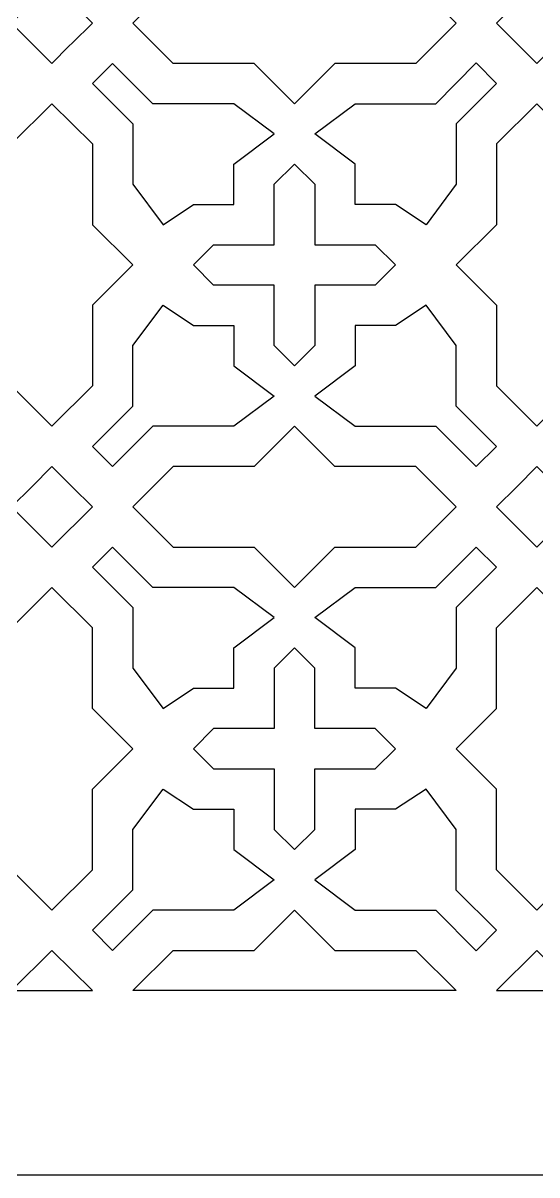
# Model space of a CAD drawing. Header units: millimetres. Extents: x -499 to 501, y -502 to 498.
# Drawn here: x -221.5 to 1.3, y -501.7 to -1.7 of the extents above; entities that cross this region are included whole.
import ezdxf

# ---------------------------------------------------------------- set-up
doc = ezdxf.new("R2010")
doc.units = ezdxf.units.MM
doc.layers.add('Plan 1', color=7, linetype='Continuous')

msp = doc.modelspace()

# ---------------------------------------------------------------- linework, layer by layer
at = {"layer": 'Plan 1', "color": 17}
for points, knots in [([(-498.7, 498.29), (-498.7, 498.29), (501.3, 498.29), (501.3, 498.29), (501.3, 498.29), (501.3, 498.29), (501.3, -501.71), (501.3, -501.71), (501.3, -501.71), (501.3, -501.71), (-498.7, -501.71), (-498.7, -501.71), (-498.7, -501.71), (-498.7, -501.71), (-498.7, 498.29), (-498.7, 498.29)], [0, 0, 0, 0, 0.2, 0.2, 0.2, 0.2, 0.4, 0.4, 0.4, 0.4, 0.6, 0.6, 0.6, 0.6, 1, 1, 1, 1]), ([(-173.97, -1.71), (-173.97, -1.71), (-173.97, -1.71), (-173.97, -1.71), (-173.97, -1.71), (-173.97, -1.71), (-156.44, -19.21), (-156.44, -19.21), (-156.44, -19.21), (-156.44, -19.21), (-121.39, -19.21), (-121.39, -19.21), (-121.39, -19.21), (-121.39, -19.21), (-103.86, -36.72), (-103.86, -36.72), (-103.86, -36.72), (-103.86, -36.72), (-103.86, -36.72), (-103.86, -36.72), (-103.86, -36.72), (-103.86, -36.72), (-86.33, -19.21), (-86.33, -19.21), (-86.33, -19.21), (-86.33, -19.21), (-51.28, -19.21), (-51.28, -19.21), (-51.28, -19.21), (-51.28, -19.21), (-33.76, -1.71), (-33.76, -1.71), (-33.76, -1.71), (-33.76, -1.71), (-33.75, -1.71), (-33.75, -1.71), (-33.75, -1.71), (-33.75, -1.71), (-51.28, 15.79), (-51.28, 15.79), (-51.28, 15.79), (-51.28, 15.79), (-86.34, 15.79), (-86.34, 15.79), (-86.34, 15.79), (-86.34, 15.79), (-103.86, 33.29), (-103.86, 33.29), (-103.86, 33.29), (-103.86, 33.29), (-103.86, 33.29), (-103.86, 33.29), (-103.86, 33.29), (-103.86, 33.29), (-121.39, 15.79), (-121.39, 15.79), (-121.39, 15.79), (-121.39, 15.79), (-156.43, 15.79), (-156.43, 15.79), (-156.43, 15.79), (-156.43, 15.79), (-173.97, -1.71), (-173.97, -1.71)], [0, 0, 0, 0, 0.058824, 0.058824, 0.058824, 0.058824, 0.117647, 0.117647, 0.117647, 0.117647, 0.176471, 0.176471, 0.176471, 0.176471, 0.235294, 0.235294, 0.235294, 0.235294, 0.294118, 0.294118, 0.294118, 0.294118, 0.352941, 0.352941, 0.352941, 0.352941, 0.411765, 0.411765, 0.411765, 0.411765, 0.470588, 0.470588, 0.470588, 0.470588, 0.529412, 0.529412, 0.529412, 0.529412, 0.588235, 0.588235, 0.588235, 0.588235, 0.647059, 0.647059, 0.647059, 0.647059, 0.705882, 0.705882, 0.705882, 0.705882, 0.764706, 0.764706, 0.764706, 0.764706, 0.823529, 0.823529, 0.823529, 0.823529, 0.882353, 0.882353, 0.882353, 0.882353, 1, 1, 1, 1]), ([(-226.55, -1.71), (-226.55, -1.71), (-209.02, -19.21), (-209.02, -19.21), (-209.02, -19.21), (-209.02, -19.21), (-209.02, -19.21), (-209.02, -19.21), (-209.02, -19.21), (-209.02, -19.21), (-209.02, -19.21), (-209.02, -19.21), (-209.02, -19.21), (-209.02, -19.21), (-201.52, -11.67), (-201.52, -11.67), (-201.52, -11.67), (-201.52, -11.67), (-200.26, -10.47), (-200.26, -10.47), (-200.26, -10.47), (-200.26, -10.47), (-191.49, -1.71), (-191.49, -1.71), (-191.49, -1.71), (-191.49, -1.71), (-191.5, -1.71), (-191.5, -1.71), (-191.5, -1.71), (-191.5, -1.71), (-200.26, 7.04), (-200.26, 7.04), (-200.26, 7.04), (-200.26, 7.04), (-201.52, 8.24), (-201.52, 8.24), (-201.52, 8.24), (-201.52, 8.24), (-209.03, 15.79), (-209.03, 15.79), (-209.03, 15.79), (-209.03, 15.79), (-209.03, 15.79), (-209.03, 15.79), (-209.03, 15.79), (-209.03, 15.79), (-209.03, 15.79), (-209.03, 15.79), (-209.03, 15.79), (-209.03, 15.79), (-226.54, -1.71), (-226.54, -1.71), (-226.54, -1.71), (-226.54, -1.71), (-226.55, -1.71), (-226.55, -1.71)], [0, 0, 0, 0, 0.066667, 0.066667, 0.066667, 0.066667, 0.133333, 0.133333, 0.133333, 0.133333, 0.2, 0.2, 0.2, 0.2, 0.266667, 0.266667, 0.266667, 0.266667, 0.333333, 0.333333, 0.333333, 0.333333, 0.4, 0.4, 0.4, 0.4, 0.466667, 0.466667, 0.466667, 0.466667, 0.533333, 0.533333, 0.533333, 0.533333, 0.6, 0.6, 0.6, 0.6, 0.666667, 0.666667, 0.666667, 0.666667, 0.733333, 0.733333, 0.733333, 0.733333, 0.8, 0.8, 0.8, 0.8, 0.866667, 0.866667, 0.866667, 0.866667, 1, 1, 1, 1]), ([(1.3, -19.21), (1.3, -19.21), (18.83, -1.71), (18.83, -1.71), (18.83, -1.71), (18.83, -1.71), (1.3, 15.79), (1.3, 15.79), (1.3, 15.79), (1.3, 15.79), (-16.23, -1.71), (-16.23, -1.71), (-16.23, -1.71), (-16.23, -1.71), (-16.23, -1.71), (-16.23, -1.71), (-16.23, -1.71), (-16.23, -1.71), (1.3, -19.21), (1.3, -19.21)], [0, 0, 0, 0, 0.166667, 0.166667, 0.166667, 0.166667, 0.333333, 0.333333, 0.333333, 0.333333, 0.5, 0.5, 0.5, 0.5, 0.666667, 0.666667, 0.666667, 0.666667, 1, 1, 1, 1]), ([(-191.49, -27.96), (-191.49, -27.96), (-182.73, -19.21), (-182.73, -19.21), (-182.73, -19.21), (-182.73, -19.21), (-165.2, -36.72), (-165.2, -36.72), (-165.2, -36.72), (-165.2, -36.72), (-130.16, -36.72), (-130.16, -36.72), (-130.16, -36.72), (-130.16, -36.72), (-112.62, -49.76), (-112.62, -49.76), (-112.62, -49.76), (-112.62, -49.76), (-130.16, -62.97), (-130.16, -62.97), (-130.16, -62.97), (-130.16, -62.97), (-130.16, -80.46), (-130.16, -80.46), (-130.16, -80.46), (-130.16, -80.46), (-147.67, -80.46), (-147.67, -80.46), (-147.67, -80.46), (-147.67, -80.46), (-160.85, -89.23), (-160.85, -89.23), (-160.85, -89.23), (-160.85, -89.23), (-173.97, -71.7), (-173.97, -71.7), (-173.97, -71.7), (-173.97, -71.7), (-173.97, -45.46), (-173.97, -45.46), (-173.97, -45.46), (-173.97, -45.46), (-191.49, -27.96), (-191.49, -27.96)], [0, 0, 0, 0, 0.083333, 0.083333, 0.083333, 0.083333, 0.166667, 0.166667, 0.166667, 0.166667, 0.25, 0.25, 0.25, 0.25, 0.333333, 0.333333, 0.333333, 0.333333, 0.416667, 0.416667, 0.416667, 0.416667, 0.5, 0.5, 0.5, 0.5, 0.583333, 0.583333, 0.583333, 0.583333, 0.666667, 0.666667, 0.666667, 0.666667, 0.75, 0.75, 0.75, 0.75, 0.833333, 0.833333, 0.833333, 0.833333, 1, 1, 1, 1]), ([(-16.23, -27.96), (-16.23, -27.96), (-24.99, -19.03), (-24.99, -19.03), (-24.99, -19.03), (-24.99, -19.03), (-42.52, -36.72), (-42.52, -36.72), (-42.52, -36.72), (-42.52, -36.72), (-77.57, -36.72), (-77.57, -36.72), (-77.57, -36.72), (-77.57, -36.72), (-95.09, -49.76), (-95.09, -49.76), (-95.09, -49.76), (-95.09, -49.76), (-77.57, -62.97), (-77.57, -62.97), (-77.57, -62.97), (-77.57, -62.97), (-77.57, -80.46), (-77.57, -80.46), (-77.57, -80.46), (-77.57, -80.46), (-60.05, -80.46), (-60.05, -80.46), (-60.05, -80.46), (-60.05, -80.46), (-46.8, -89.23), (-46.8, -89.23), (-46.8, -89.23), (-46.8, -89.23), (-33.76, -71.7), (-33.76, -71.7), (-33.76, -71.7), (-33.76, -71.7), (-33.76, -45.46), (-33.76, -45.46), (-33.76, -45.46), (-33.76, -45.46), (-16.23, -27.96), (-16.23, -27.96)], [0, 0, 0, 0, 0.083333, 0.083333, 0.083333, 0.083333, 0.166667, 0.166667, 0.166667, 0.166667, 0.25, 0.25, 0.25, 0.25, 0.333333, 0.333333, 0.333333, 0.333333, 0.416667, 0.416667, 0.416667, 0.416667, 0.5, 0.5, 0.5, 0.5, 0.583333, 0.583333, 0.583333, 0.583333, 0.666667, 0.666667, 0.666667, 0.666667, 0.75, 0.75, 0.75, 0.75, 0.833333, 0.833333, 0.833333, 0.833333, 1, 1, 1, 1]), ([(-209.02, -36.72), (-209.02, -36.72), (-226.55, -54.21), (-226.55, -54.21), (-226.55, -54.21), (-226.55, -54.21), (-226.55, -89.23), (-226.55, -89.23), (-226.55, -89.23), (-226.55, -89.23), (-244.07, -106.71), (-244.07, -106.71), (-244.07, -106.71), (-244.07, -106.71), (-244.07, -106.71), (-244.07, -106.71), (-244.07, -106.71), (-244.07, -106.71), (-244.07, -106.71), (-244.07, -106.71), (-244.07, -106.71), (-244.07, -106.71), (-226.55, -124.21), (-226.55, -124.21), (-226.55, -124.21), (-226.55, -124.21), (-226.55, -159.21), (-226.55, -159.21), (-226.55, -159.21), (-226.55, -159.21), (-209.02, -176.71), (-209.02, -176.71), (-209.02, -176.71), (-209.02, -176.71), (-191.49, -159.21), (-191.49, -159.21), (-191.49, -159.21), (-191.49, -159.21), (-191.49, -124.21), (-191.49, -124.21), (-191.49, -124.21), (-191.49, -124.21), (-173.97, -106.71), (-173.97, -106.71), (-173.97, -106.71), (-173.97, -106.71), (-173.97, -106.71), (-173.97, -106.71), (-173.97, -106.71), (-173.97, -106.71), (-173.97, -106.71), (-173.97, -106.71), (-173.97, -106.71), (-173.97, -106.71), (-191.49, -89.23), (-191.49, -89.23), (-191.49, -89.23), (-191.49, -89.23), (-191.49, -54.21), (-191.49, -54.21), (-191.49, -54.21), (-191.49, -54.21), (-209.02, -36.72), (-209.02, -36.72)], [0, 0, 0, 0, 0.058824, 0.058824, 0.058824, 0.058824, 0.117647, 0.117647, 0.117647, 0.117647, 0.176471, 0.176471, 0.176471, 0.176471, 0.235294, 0.235294, 0.235294, 0.235294, 0.294118, 0.294118, 0.294118, 0.294118, 0.352941, 0.352941, 0.352941, 0.352941, 0.411765, 0.411765, 0.411765, 0.411765, 0.470588, 0.470588, 0.470588, 0.470588, 0.529412, 0.529412, 0.529412, 0.529412, 0.588235, 0.588235, 0.588235, 0.588235, 0.647059, 0.647059, 0.647059, 0.647059, 0.705882, 0.705882, 0.705882, 0.705882, 0.764706, 0.764706, 0.764706, 0.764706, 0.823529, 0.823529, 0.823529, 0.823529, 0.882353, 0.882353, 0.882353, 0.882353, 1, 1, 1, 1]), ([(1.3, -36.72), (1.3, -36.72), (18.83, -54.21), (18.83, -54.21), (18.83, -54.21), (18.83, -54.21), (18.83, -89.23), (18.83, -89.23), (18.83, -89.23), (18.83, -89.23), (36.36, -106.71), (36.36, -106.71), (36.36, -106.71), (36.36, -106.71), (36.36, -106.71), (36.36, -106.71), (36.36, -106.71), (36.36, -106.71), (36.36, -106.71), (36.36, -106.71), (36.36, -106.71), (36.36, -106.71), (18.83, -124.21), (18.83, -124.21), (18.83, -124.21), (18.83, -124.21), (18.83, -159.21), (18.83, -159.21), (18.83, -159.21), (18.83, -159.21), (1.3, -176.71), (1.3, -176.71), (1.3, -176.71), (1.3, -176.71), (-16.23, -159.21), (-16.23, -159.21), (-16.23, -159.21), (-16.23, -159.21), (-16.23, -124.21), (-16.23, -124.21), (-16.23, -124.21), (-16.23, -124.21), (-33.76, -106.71), (-33.76, -106.71), (-33.76, -106.71), (-33.76, -106.71), (-33.76, -106.71), (-33.76, -106.71), (-33.76, -106.71), (-33.76, -106.71), (-33.76, -106.71), (-33.76, -106.71), (-33.76, -106.71), (-33.76, -106.71), (-16.23, -89.23), (-16.23, -89.23), (-16.23, -89.23), (-16.23, -89.23), (-16.23, -54.21), (-16.23, -54.21), (-16.23, -54.21), (-16.23, -54.21), (1.3, -36.72), (1.3, -36.72)], [0, 0, 0, 0, 0.058824, 0.058824, 0.058824, 0.058824, 0.117647, 0.117647, 0.117647, 0.117647, 0.176471, 0.176471, 0.176471, 0.176471, 0.235294, 0.235294, 0.235294, 0.235294, 0.294118, 0.294118, 0.294118, 0.294118, 0.352941, 0.352941, 0.352941, 0.352941, 0.411765, 0.411765, 0.411765, 0.411765, 0.470588, 0.470588, 0.470588, 0.470588, 0.529412, 0.529412, 0.529412, 0.529412, 0.588235, 0.588235, 0.588235, 0.588235, 0.647059, 0.647059, 0.647059, 0.647059, 0.705882, 0.705882, 0.705882, 0.705882, 0.764706, 0.764706, 0.764706, 0.764706, 0.823529, 0.823529, 0.823529, 0.823529, 0.882353, 0.882353, 0.882353, 0.882353, 1, 1, 1, 1]), ([(-112.62, -141.72), (-112.62, -141.72), (-103.86, -150.46), (-103.86, -150.46), (-103.86, -150.46), (-103.86, -150.46), (-95.09, -141.72), (-95.09, -141.72), (-95.09, -141.72), (-95.09, -141.72), (-95.09, -115.47), (-95.09, -115.47), (-95.09, -115.47), (-95.09, -115.47), (-68.8, -115.47), (-68.8, -115.47), (-68.8, -115.47), (-68.8, -115.47), (-60.05, -106.71), (-60.05, -106.71), (-60.05, -106.71), (-60.05, -106.71), (-68.8, -97.96), (-68.8, -97.96), (-68.8, -97.96), (-68.8, -97.96), (-95.09, -97.96), (-95.09, -97.96), (-95.09, -97.96), (-95.09, -97.96), (-95.09, -71.7), (-95.09, -71.7), (-95.09, -71.7), (-95.09, -71.7), (-103.86, -62.97), (-103.86, -62.97), (-103.86, -62.97), (-103.86, -62.97), (-103.86, -62.97), (-103.86, -62.97), (-103.86, -62.97), (-103.86, -62.97), (-112.62, -71.7), (-112.62, -71.7), (-112.62, -71.7), (-112.62, -71.7), (-112.62, -97.96), (-112.62, -97.96), (-112.62, -97.96), (-112.62, -97.96), (-138.91, -97.96), (-138.91, -97.96), (-138.91, -97.96), (-138.91, -97.96), (-147.67, -106.71), (-147.67, -106.71), (-147.67, -106.71), (-147.67, -106.71), (-138.91, -115.47), (-138.91, -115.47), (-138.91, -115.47), (-138.91, -115.47), (-112.62, -115.47), (-112.62, -115.47), (-112.62, -115.47), (-112.62, -115.47), (-112.62, -141.72), (-112.62, -141.72)], [0, 0, 0, 0, 0.055556, 0.055556, 0.055556, 0.055556, 0.111111, 0.111111, 0.111111, 0.111111, 0.166667, 0.166667, 0.166667, 0.166667, 0.222222, 0.222222, 0.222222, 0.222222, 0.277778, 0.277778, 0.277778, 0.277778, 0.333333, 0.333333, 0.333333, 0.333333, 0.388889, 0.388889, 0.388889, 0.388889, 0.444444, 0.444444, 0.444444, 0.444444, 0.5, 0.5, 0.5, 0.5, 0.555556, 0.555556, 0.555556, 0.555556, 0.611111, 0.611111, 0.611111, 0.611111, 0.666667, 0.666667, 0.666667, 0.666667, 0.722222, 0.722222, 0.722222, 0.722222, 0.777778, 0.777778, 0.777778, 0.777778, 0.833333, 0.833333, 0.833333, 0.833333, 0.888889, 0.888889, 0.888889, 0.888889, 1, 1, 1, 1]), ([(-191.49, -185.46), (-191.49, -185.46), (-182.73, -194.22), (-182.73, -194.22), (-182.73, -194.22), (-182.73, -194.22), (-165.2, -176.71), (-165.2, -176.71), (-165.2, -176.71), (-165.2, -176.71), (-130.16, -176.71), (-130.16, -176.71), (-130.16, -176.71), (-130.16, -176.71), (-112.62, -163.67), (-112.62, -163.67), (-112.62, -163.67), (-112.62, -163.67), (-130.16, -150.46), (-130.16, -150.46), (-130.16, -150.46), (-130.16, -150.46), (-130.16, -132.96), (-130.16, -132.96), (-130.16, -132.96), (-130.16, -132.96), (-147.67, -132.96), (-147.67, -132.96), (-147.67, -132.96), (-147.67, -132.96), (-160.85, -124.21), (-160.85, -124.21), (-160.85, -124.21), (-160.85, -124.21), (-173.97, -141.72), (-173.97, -141.72), (-173.97, -141.72), (-173.97, -141.72), (-173.97, -167.97), (-173.97, -167.97), (-173.97, -167.97), (-173.97, -167.97), (-191.49, -185.46), (-191.49, -185.46)], [0, 0, 0, 0, 0.083333, 0.083333, 0.083333, 0.083333, 0.166667, 0.166667, 0.166667, 0.166667, 0.25, 0.25, 0.25, 0.25, 0.333333, 0.333333, 0.333333, 0.333333, 0.416667, 0.416667, 0.416667, 0.416667, 0.5, 0.5, 0.5, 0.5, 0.583333, 0.583333, 0.583333, 0.583333, 0.666667, 0.666667, 0.666667, 0.666667, 0.75, 0.75, 0.75, 0.75, 0.833333, 0.833333, 0.833333, 0.833333, 1, 1, 1, 1]), ([(-16.23, -185.46), (-16.23, -185.46), (-24.99, -194.22), (-24.99, -194.22), (-24.99, -194.22), (-24.99, -194.22), (-42.52, -176.71), (-42.52, -176.71), (-42.52, -176.71), (-42.52, -176.71), (-77.57, -176.71), (-77.57, -176.71), (-77.57, -176.71), (-77.57, -176.71), (-95.09, -163.67), (-95.09, -163.67), (-95.09, -163.67), (-95.09, -163.67), (-77.57, -150.46), (-77.57, -150.46), (-77.57, -150.46), (-77.57, -150.46), (-77.57, -132.96), (-77.57, -132.96), (-77.57, -132.96), (-77.57, -132.96), (-60.05, -132.96), (-60.05, -132.96), (-60.05, -132.96), (-60.05, -132.96), (-46.8, -124.21), (-46.8, -124.21), (-46.8, -124.21), (-46.8, -124.21), (-33.76, -141.72), (-33.76, -141.72), (-33.76, -141.72), (-33.76, -141.72), (-33.76, -167.97), (-33.76, -167.97), (-33.76, -167.97), (-33.76, -167.97), (-16.23, -185.46), (-16.23, -185.46)], [0, 0, 0, 0, 0.083333, 0.083333, 0.083333, 0.083333, 0.166667, 0.166667, 0.166667, 0.166667, 0.25, 0.25, 0.25, 0.25, 0.333333, 0.333333, 0.333333, 0.333333, 0.416667, 0.416667, 0.416667, 0.416667, 0.5, 0.5, 0.5, 0.5, 0.583333, 0.583333, 0.583333, 0.583333, 0.666667, 0.666667, 0.666667, 0.666667, 0.75, 0.75, 0.75, 0.75, 0.833333, 0.833333, 0.833333, 0.833333, 1, 1, 1, 1]), ([(-33.76, -211.71), (-33.76, -211.71), (-51.28, -229.21), (-51.28, -229.21), (-51.28, -229.21), (-51.28, -229.21), (-86.33, -229.21), (-86.33, -229.21), (-86.33, -229.21), (-86.33, -229.21), (-103.86, -246.72), (-103.86, -246.72), (-103.86, -246.72), (-103.86, -246.72), (-121.39, -229.21), (-121.39, -229.21), (-121.39, -229.21), (-121.39, -229.21), (-156.44, -229.21), (-156.44, -229.21), (-156.44, -229.21), (-156.44, -229.21), (-173.97, -211.71), (-173.97, -211.71), (-173.97, -211.71), (-173.97, -211.71), (-156.44, -194.22), (-156.44, -194.22), (-156.44, -194.22), (-156.44, -194.22), (-121.39, -194.22), (-121.39, -194.22), (-121.39, -194.22), (-121.39, -194.22), (-103.86, -176.71), (-103.86, -176.71), (-103.86, -176.71), (-103.86, -176.71), (-86.33, -194.22), (-86.33, -194.22), (-86.33, -194.22), (-86.33, -194.22), (-51.28, -194.22), (-51.28, -194.22), (-51.28, -194.22), (-51.28, -194.22), (-33.76, -211.71), (-33.76, -211.71)], [0, 0, 0, 0, 0.076923, 0.076923, 0.076923, 0.076923, 0.153846, 0.153846, 0.153846, 0.153846, 0.230769, 0.230769, 0.230769, 0.230769, 0.307692, 0.307692, 0.307692, 0.307692, 0.384615, 0.384615, 0.384615, 0.384615, 0.461538, 0.461538, 0.461538, 0.461538, 0.538462, 0.538462, 0.538462, 0.538462, 0.615385, 0.615385, 0.615385, 0.615385, 0.692308, 0.692308, 0.692308, 0.692308, 0.769231, 0.769231, 0.769231, 0.769231, 0.846154, 0.846154, 0.846154, 0.846154, 1, 1, 1, 1]), ([(-226.55, -211.71), (-226.55, -211.71), (-209.02, -229.21), (-209.02, -229.21), (-209.02, -229.21), (-209.02, -229.21), (-209.02, -229.21), (-209.02, -229.21), (-209.02, -229.21), (-209.02, -229.21), (-209.02, -229.21), (-209.02, -229.21), (-209.02, -229.21), (-209.02, -229.21), (-191.49, -211.71), (-191.49, -211.71), (-191.49, -211.71), (-191.49, -211.71), (-191.49, -211.71), (-191.49, -211.71), (-191.49, -211.71), (-191.49, -211.71), (-200.26, -202.96), (-200.26, -202.96), (-200.26, -202.96), (-200.26, -202.96), (-209.02, -194.22), (-209.02, -194.22), (-209.02, -194.22), (-209.02, -194.22), (-209.02, -194.22), (-209.02, -194.22), (-209.02, -194.22), (-209.02, -194.22), (-209.02, -194.22), (-209.02, -194.22), (-209.02, -194.22), (-209.02, -194.22), (-217.78, -202.96), (-217.78, -202.96), (-217.78, -202.96), (-217.78, -202.96), (-226.55, -211.71), (-226.55, -211.71), (-226.55, -211.71), (-226.55, -211.71), (-226.55, -211.71), (-226.55, -211.71)], [0, 0, 0, 0, 0.076923, 0.076923, 0.076923, 0.076923, 0.153846, 0.153846, 0.153846, 0.153846, 0.230769, 0.230769, 0.230769, 0.230769, 0.307692, 0.307692, 0.307692, 0.307692, 0.384615, 0.384615, 0.384615, 0.384615, 0.461538, 0.461538, 0.461538, 0.461538, 0.538462, 0.538462, 0.538462, 0.538462, 0.615385, 0.615385, 0.615385, 0.615385, 0.692308, 0.692308, 0.692308, 0.692308, 0.769231, 0.769231, 0.769231, 0.769231, 0.846154, 0.846154, 0.846154, 0.846154, 1, 1, 1, 1]), ([(1.3, -229.21), (1.3, -229.21), (18.83, -211.71), (18.83, -211.71), (18.83, -211.71), (18.83, -211.71), (18.83, -211.71), (18.83, -211.71), (18.83, -211.71), (18.83, -211.71), (10.07, -202.96), (10.07, -202.96), (10.07, -202.96), (10.07, -202.96), (1.3, -194.22), (1.3, -194.22), (1.3, -194.22), (1.3, -194.22), (-7.47, -202.96), (-7.47, -202.96), (-7.47, -202.96), (-7.47, -202.96), (-16.23, -211.71), (-16.23, -211.71), (-16.23, -211.71), (-16.23, -211.71), (-16.23, -211.71), (-16.23, -211.71), (-16.23, -211.71), (-16.23, -211.71), (1.3, -229.21), (1.3, -229.21)], [0, 0, 0, 0, 0.111111, 0.111111, 0.111111, 0.111111, 0.222222, 0.222222, 0.222222, 0.222222, 0.333333, 0.333333, 0.333333, 0.333333, 0.444444, 0.444444, 0.444444, 0.444444, 0.555556, 0.555556, 0.555556, 0.555556, 0.666667, 0.666667, 0.666667, 0.666667, 0.777778, 0.777778, 0.777778, 0.777778, 1, 1, 1, 1]), ([(-191.49, -237.96), (-191.49, -237.96), (-182.73, -229.21), (-182.73, -229.21), (-182.73, -229.21), (-182.73, -229.21), (-165.2, -246.72), (-165.2, -246.72), (-165.2, -246.72), (-165.2, -246.72), (-130.16, -246.72), (-130.16, -246.72), (-130.16, -246.72), (-130.16, -246.72), (-112.62, -259.76), (-112.62, -259.76), (-112.62, -259.76), (-112.62, -259.76), (-130.16, -272.96), (-130.16, -272.96), (-130.16, -272.96), (-130.16, -272.96), (-130.16, -290.46), (-130.16, -290.46), (-130.16, -290.46), (-130.16, -290.46), (-147.67, -290.46), (-147.67, -290.46), (-147.67, -290.46), (-147.67, -290.46), (-160.85, -299.21), (-160.85, -299.21), (-160.85, -299.21), (-160.85, -299.21), (-173.97, -281.71), (-173.97, -281.71), (-173.97, -281.71), (-173.97, -281.71), (-173.97, -255.46), (-173.97, -255.46), (-173.97, -255.46), (-173.97, -255.46), (-191.49, -237.96), (-191.49, -237.96)], [0, 0, 0, 0, 0.083333, 0.083333, 0.083333, 0.083333, 0.166667, 0.166667, 0.166667, 0.166667, 0.25, 0.25, 0.25, 0.25, 0.333333, 0.333333, 0.333333, 0.333333, 0.416667, 0.416667, 0.416667, 0.416667, 0.5, 0.5, 0.5, 0.5, 0.583333, 0.583333, 0.583333, 0.583333, 0.666667, 0.666667, 0.666667, 0.666667, 0.75, 0.75, 0.75, 0.75, 0.833333, 0.833333, 0.833333, 0.833333, 1, 1, 1, 1]), ([(-16.23, -237.96), (-16.23, -237.96), (-24.99, -229.21), (-24.99, -229.21), (-24.99, -229.21), (-24.99, -229.21), (-42.52, -246.72), (-42.52, -246.72), (-42.52, -246.72), (-42.52, -246.72), (-77.57, -246.72), (-77.57, -246.72), (-77.57, -246.72), (-77.57, -246.72), (-95.09, -259.76), (-95.09, -259.76), (-95.09, -259.76), (-95.09, -259.76), (-77.57, -272.96), (-77.57, -272.96), (-77.57, -272.96), (-77.57, -272.96), (-77.57, -290.46), (-77.57, -290.46), (-77.57, -290.46), (-77.57, -290.46), (-60.05, -290.46), (-60.05, -290.46), (-60.05, -290.46), (-60.05, -290.46), (-46.8, -299.21), (-46.8, -299.21), (-46.8, -299.21), (-46.8, -299.21), (-33.76, -281.71), (-33.76, -281.71), (-33.76, -281.71), (-33.76, -281.71), (-33.76, -255.46), (-33.76, -255.46), (-33.76, -255.46), (-33.76, -255.46), (-16.23, -237.96), (-16.23, -237.96)], [0, 0, 0, 0, 0.083333, 0.083333, 0.083333, 0.083333, 0.166667, 0.166667, 0.166667, 0.166667, 0.25, 0.25, 0.25, 0.25, 0.333333, 0.333333, 0.333333, 0.333333, 0.416667, 0.416667, 0.416667, 0.416667, 0.5, 0.5, 0.5, 0.5, 0.583333, 0.583333, 0.583333, 0.583333, 0.666667, 0.666667, 0.666667, 0.666667, 0.75, 0.75, 0.75, 0.75, 0.833333, 0.833333, 0.833333, 0.833333, 1, 1, 1, 1]), ([(-209.02, -386.71), (-209.02, -386.71), (-226.55, -369.21), (-226.55, -369.21), (-226.55, -369.21), (-226.55, -369.21), (-226.55, -334.2), (-226.55, -334.2), (-226.55, -334.2), (-226.55, -334.2), (-244.07, -316.71), (-244.07, -316.71), (-244.07, -316.71), (-244.07, -316.71), (-244.07, -316.71), (-244.07, -316.71), (-244.07, -316.71), (-244.07, -316.71), (-244.07, -316.71), (-244.07, -316.71), (-244.07, -316.71), (-244.07, -316.71), (-226.55, -299.21), (-226.55, -299.21), (-226.55, -299.21), (-226.55, -299.21), (-226.55, -264.21), (-226.55, -264.21), (-226.55, -264.21), (-226.55, -264.21), (-209.02, -246.72), (-209.02, -246.72), (-209.02, -246.72), (-209.02, -246.72), (-191.49, -264.21), (-191.49, -264.21), (-191.49, -264.21), (-191.49, -264.21), (-191.49, -299.21), (-191.49, -299.21), (-191.49, -299.21), (-191.49, -299.21), (-173.97, -316.71), (-173.97, -316.71), (-173.97, -316.71), (-173.97, -316.71), (-173.97, -316.71), (-173.97, -316.71), (-173.97, -316.71), (-173.97, -316.71), (-173.97, -316.71), (-173.97, -316.71), (-173.97, -316.71), (-173.97, -316.71), (-191.49, -334.2), (-191.49, -334.2), (-191.49, -334.2), (-191.49, -334.2), (-191.49, -369.21), (-191.49, -369.21), (-191.49, -369.21), (-191.49, -369.21), (-209.02, -386.71), (-209.02, -386.71)], [0, 0, 0, 0, 0.058824, 0.058824, 0.058824, 0.058824, 0.117647, 0.117647, 0.117647, 0.117647, 0.176471, 0.176471, 0.176471, 0.176471, 0.235294, 0.235294, 0.235294, 0.235294, 0.294118, 0.294118, 0.294118, 0.294118, 0.352941, 0.352941, 0.352941, 0.352941, 0.411765, 0.411765, 0.411765, 0.411765, 0.470588, 0.470588, 0.470588, 0.470588, 0.529412, 0.529412, 0.529412, 0.529412, 0.588235, 0.588235, 0.588235, 0.588235, 0.647059, 0.647059, 0.647059, 0.647059, 0.705882, 0.705882, 0.705882, 0.705882, 0.764706, 0.764706, 0.764706, 0.764706, 0.823529, 0.823529, 0.823529, 0.823529, 0.882353, 0.882353, 0.882353, 0.882353, 1, 1, 1, 1]), ([(1.3, -386.71), (1.3, -386.71), (18.83, -369.21), (18.83, -369.21), (18.83, -369.21), (18.83, -369.21), (18.83, -334.2), (18.83, -334.2), (18.83, -334.2), (18.83, -334.2), (36.36, -316.71), (36.36, -316.71), (36.36, -316.71), (36.36, -316.71), (36.36, -316.71), (36.36, -316.71), (36.36, -316.71), (36.36, -316.71), (36.36, -316.71), (36.36, -316.71), (36.36, -316.71), (36.36, -316.71), (18.83, -299.21), (18.83, -299.21), (18.83, -299.21), (18.83, -299.21), (18.83, -264.21), (18.83, -264.21), (18.83, -264.21), (18.83, -264.21), (1.3, -246.72), (1.3, -246.72), (1.3, -246.72), (1.3, -246.72), (-16.23, -264.21), (-16.23, -264.21), (-16.23, -264.21), (-16.23, -264.21), (-16.23, -299.21), (-16.23, -299.21), (-16.23, -299.21), (-16.23, -299.21), (-33.76, -316.71), (-33.76, -316.71), (-33.76, -316.71), (-33.76, -316.71), (-33.76, -316.71), (-33.76, -316.71), (-33.76, -316.71), (-33.76, -316.71), (-33.76, -316.71), (-33.76, -316.71), (-33.76, -316.71), (-33.76, -316.71), (-16.23, -334.2), (-16.23, -334.2), (-16.23, -334.2), (-16.23, -334.2), (-16.23, -369.21), (-16.23, -369.21), (-16.23, -369.21), (-16.23, -369.21), (1.3, -386.71), (1.3, -386.71)], [0, 0, 0, 0, 0.058824, 0.058824, 0.058824, 0.058824, 0.117647, 0.117647, 0.117647, 0.117647, 0.176471, 0.176471, 0.176471, 0.176471, 0.235294, 0.235294, 0.235294, 0.235294, 0.294118, 0.294118, 0.294118, 0.294118, 0.352941, 0.352941, 0.352941, 0.352941, 0.411765, 0.411765, 0.411765, 0.411765, 0.470588, 0.470588, 0.470588, 0.470588, 0.529412, 0.529412, 0.529412, 0.529412, 0.588235, 0.588235, 0.588235, 0.588235, 0.647059, 0.647059, 0.647059, 0.647059, 0.705882, 0.705882, 0.705882, 0.705882, 0.764706, 0.764706, 0.764706, 0.764706, 0.823529, 0.823529, 0.823529, 0.823529, 0.882353, 0.882353, 0.882353, 0.882353, 1, 1, 1, 1]), ([(-112.62, -281.71), (-112.62, -281.71), (-103.86, -272.96), (-103.86, -272.96), (-103.86, -272.96), (-103.86, -272.96), (-95.09, -281.71), (-95.09, -281.71), (-95.09, -281.71), (-95.09, -281.71), (-95.09, -307.95), (-95.09, -307.95), (-95.09, -307.95), (-95.09, -307.95), (-68.8, -307.95), (-68.8, -307.95), (-68.8, -307.95), (-68.8, -307.95), (-60.05, -316.71), (-60.05, -316.71), (-60.05, -316.71), (-60.05, -316.71), (-68.8, -325.47), (-68.8, -325.47), (-68.8, -325.47), (-68.8, -325.47), (-95.09, -325.47), (-95.09, -325.47), (-95.09, -325.47), (-95.09, -325.47), (-95.09, -351.72), (-95.09, -351.72), (-95.09, -351.72), (-95.09, -351.72), (-103.86, -360.4), (-103.86, -360.4), (-103.86, -360.4), (-103.86, -360.4), (-103.86, -360.46), (-103.86, -360.46), (-103.86, -360.46), (-103.86, -360.46), (-112.62, -351.72), (-112.62, -351.72), (-112.62, -351.72), (-112.62, -351.72), (-112.62, -325.47), (-112.62, -325.47), (-112.62, -325.47), (-112.62, -325.47), (-138.91, -325.47), (-138.91, -325.47), (-138.91, -325.47), (-138.91, -325.47), (-147.67, -316.71), (-147.67, -316.71), (-147.67, -316.71), (-147.67, -316.71), (-138.91, -307.95), (-138.91, -307.95), (-138.91, -307.95), (-138.91, -307.95), (-112.62, -307.95), (-112.62, -307.95), (-112.62, -307.95), (-112.62, -307.95), (-112.62, -281.71), (-112.62, -281.71)], [0, 0, 0, 0, 0.055556, 0.055556, 0.055556, 0.055556, 0.111111, 0.111111, 0.111111, 0.111111, 0.166667, 0.166667, 0.166667, 0.166667, 0.222222, 0.222222, 0.222222, 0.222222, 0.277778, 0.277778, 0.277778, 0.277778, 0.333333, 0.333333, 0.333333, 0.333333, 0.388889, 0.388889, 0.388889, 0.388889, 0.444444, 0.444444, 0.444444, 0.444444, 0.5, 0.5, 0.5, 0.5, 0.555556, 0.555556, 0.555556, 0.555556, 0.611111, 0.611111, 0.611111, 0.611111, 0.666667, 0.666667, 0.666667, 0.666667, 0.722222, 0.722222, 0.722222, 0.722222, 0.777778, 0.777778, 0.777778, 0.777778, 0.833333, 0.833333, 0.833333, 0.833333, 0.888889, 0.888889, 0.888889, 0.888889, 1, 1, 1, 1]), ([(-191.49, -395.46), (-191.49, -395.46), (-182.73, -404.22), (-182.73, -404.22), (-182.73, -404.22), (-182.73, -404.22), (-165.2, -386.71), (-165.2, -386.71), (-165.2, -386.71), (-165.2, -386.71), (-130.16, -386.71), (-130.16, -386.71), (-130.16, -386.71), (-130.16, -386.71), (-112.62, -373.68), (-112.62, -373.68), (-112.62, -373.68), (-112.62, -373.68), (-130.16, -360.46), (-130.16, -360.46), (-130.16, -360.46), (-130.16, -360.46), (-130.16, -342.96), (-130.16, -342.96), (-130.16, -342.96), (-130.16, -342.96), (-147.67, -342.96), (-147.67, -342.96), (-147.67, -342.96), (-147.67, -342.96), (-160.85, -334.2), (-160.85, -334.2), (-160.85, -334.2), (-160.85, -334.2), (-173.97, -351.72), (-173.97, -351.72), (-173.97, -351.72), (-173.97, -351.72), (-173.97, -377.96), (-173.97, -377.96), (-173.97, -377.96), (-173.97, -377.96), (-191.49, -395.46), (-191.49, -395.46)], [0, 0, 0, 0, 0.083333, 0.083333, 0.083333, 0.083333, 0.166667, 0.166667, 0.166667, 0.166667, 0.25, 0.25, 0.25, 0.25, 0.333333, 0.333333, 0.333333, 0.333333, 0.416667, 0.416667, 0.416667, 0.416667, 0.5, 0.5, 0.5, 0.5, 0.583333, 0.583333, 0.583333, 0.583333, 0.666667, 0.666667, 0.666667, 0.666667, 0.75, 0.75, 0.75, 0.75, 0.833333, 0.833333, 0.833333, 0.833333, 1, 1, 1, 1]), ([(-16.23, -395.46), (-16.23, -395.46), (-24.99, -404.39), (-24.99, -404.39), (-24.99, -404.39), (-24.99, -404.39), (-42.52, -386.71), (-42.52, -386.71), (-42.52, -386.71), (-42.52, -386.71), (-77.57, -386.71), (-77.57, -386.71), (-77.57, -386.71), (-77.57, -386.71), (-95.09, -373.68), (-95.09, -373.68), (-95.09, -373.68), (-95.09, -373.68), (-77.57, -360.4), (-77.57, -360.4), (-77.57, -360.4), (-77.57, -360.4), (-77.57, -342.96), (-77.57, -342.96), (-77.57, -342.96), (-77.57, -342.96), (-60.05, -342.96), (-60.05, -342.96), (-60.05, -342.96), (-60.05, -342.96), (-46.8, -334.2), (-46.8, -334.2), (-46.8, -334.2), (-46.8, -334.2), (-33.76, -351.72), (-33.76, -351.72), (-33.76, -351.72), (-33.76, -351.72), (-33.76, -378.06), (-33.76, -378.06), (-33.76, -378.06), (-33.76, -378.06), (-16.23, -395.46), (-16.23, -395.46)], [0, 0, 0, 0, 0.083333, 0.083333, 0.083333, 0.083333, 0.166667, 0.166667, 0.166667, 0.166667, 0.25, 0.25, 0.25, 0.25, 0.333333, 0.333333, 0.333333, 0.333333, 0.416667, 0.416667, 0.416667, 0.416667, 0.5, 0.5, 0.5, 0.5, 0.583333, 0.583333, 0.583333, 0.583333, 0.666667, 0.666667, 0.666667, 0.666667, 0.75, 0.75, 0.75, 0.75, 0.833333, 0.833333, 0.833333, 0.833333, 1, 1, 1, 1]), ([(-33.76, -421.71), (-33.76, -421.71), (-51.28, -404.22), (-51.28, -404.22), (-51.28, -404.22), (-51.28, -404.22), (-86.33, -404.22), (-86.33, -404.22), (-86.33, -404.22), (-86.33, -404.22), (-103.86, -386.71), (-103.86, -386.71), (-103.86, -386.71), (-103.86, -386.71), (-103.86, -386.71), (-103.86, -386.71), (-103.86, -386.71), (-103.86, -386.71), (-121.39, -404.22), (-121.39, -404.22), (-121.39, -404.22), (-121.39, -404.22), (-156.44, -404.22), (-156.44, -404.22), (-156.44, -404.22), (-156.44, -404.22), (-173.97, -421.71), (-173.97, -421.71), (-173.97, -421.71), (-173.97, -421.71), (-33.76, -421.71), (-33.76, -421.71)], [0, 0, 0, 0, 0.111111, 0.111111, 0.111111, 0.111111, 0.222222, 0.222222, 0.222222, 0.222222, 0.333333, 0.333333, 0.333333, 0.333333, 0.444444, 0.444444, 0.444444, 0.444444, 0.555556, 0.555556, 0.555556, 0.555556, 0.666667, 0.666667, 0.666667, 0.666667, 0.777778, 0.777778, 0.777778, 0.777778, 1, 1, 1, 1]), ([(-226.55, -421.71), (-226.55, -421.71), (-209.02, -404.22), (-209.02, -404.22), (-209.02, -404.22), (-209.02, -404.22), (-209.02, -404.22), (-209.02, -404.22), (-209.02, -404.22), (-209.02, -404.22), (-209.02, -404.22), (-209.02, -404.22), (-209.02, -404.22), (-209.02, -404.22), (-191.49, -421.71), (-191.49, -421.71), (-191.49, -421.71), (-191.49, -421.71), (-200.26, -421.71), (-200.26, -421.71), (-200.26, -421.71), (-200.26, -421.71), (-209.02, -421.71), (-209.02, -421.71), (-209.02, -421.71), (-209.02, -421.71), (-209.02, -421.71), (-209.02, -421.71), (-209.02, -421.71), (-209.02, -421.71), (-226.55, -421.71), (-226.55, -421.71)], [0, 0, 0, 0, 0.111111, 0.111111, 0.111111, 0.111111, 0.222222, 0.222222, 0.222222, 0.222222, 0.333333, 0.333333, 0.333333, 0.333333, 0.444444, 0.444444, 0.444444, 0.444444, 0.555556, 0.555556, 0.555556, 0.555556, 0.666667, 0.666667, 0.666667, 0.666667, 0.777778, 0.777778, 0.777778, 0.777778, 1, 1, 1, 1]), ([(1.3, -404.22), (1.3, -404.22), (18.83, -421.71), (18.83, -421.71), (18.83, -421.71), (18.83, -421.71), (1.3, -421.71), (1.3, -421.71), (1.3, -421.71), (1.3, -421.71), (-16.23, -421.71), (-16.23, -421.71), (-16.23, -421.71), (-16.23, -421.71), (1.3, -404.22), (1.3, -404.22)], [0, 0, 0, 0, 0.2, 0.2, 0.2, 0.2, 0.4, 0.4, 0.4, 0.4, 0.6, 0.6, 0.6, 0.6, 1, 1, 1, 1])]:
    msp.add_open_spline(points, degree=3, knots=knots, dxfattribs=at)

doc.saveas('drawing.dxf')
